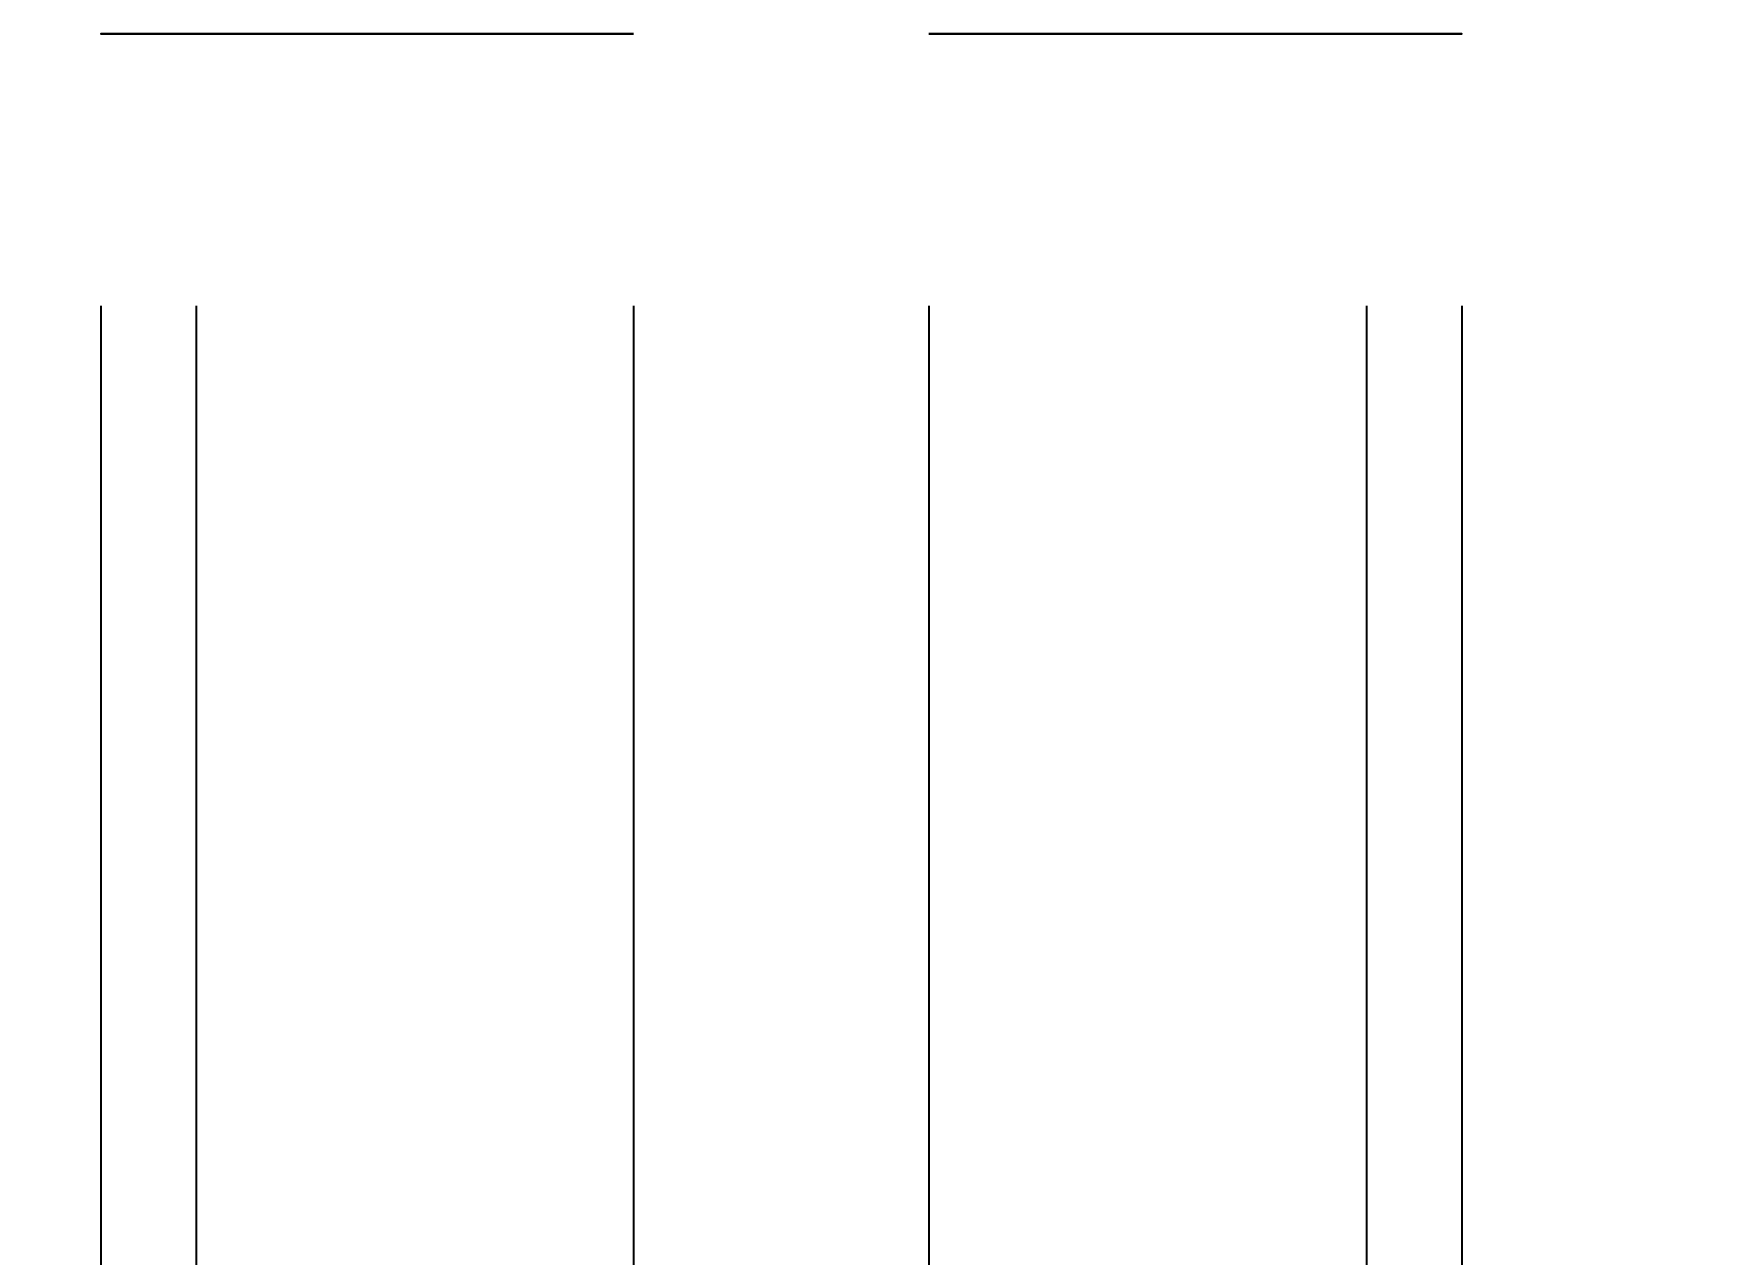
# Model space of a CAD drawing. Header units: millimetres. Extents: x -72 to 173, y -130 to 15.
# Drawn here: x -13.73 to 17.36, y -22.42 to 0 of the extents above; entities that cross this region are included whole.
import ezdxf

# ---------------------------------------------------------------- set-up
doc = ezdxf.new("R2010")
doc.units = ezdxf.units.MM
doc.header["$MEASUREMENT"] = 0
doc.layers.add('图层 01', color=7, linetype='Continuous', true_color=0x000000)
doc.styles.add('Arial Regular', font='arial.ttf')
doc.dimstyles.new('默认值', dxfattribs={"dimscale": 10, "dimtxt": 2.5, "dimasz": 3, "dimexe": 1, "dimexo": 0.5, "dimgap": 0.8, "dimtad": 1, "dimtoh": 1, "dimzin": 1, "dimdsep": 46, "dimtxsty": 'Arial Regular', "dimblk": 'OPEN90', "dimcen": 2.5, "dimadec": 1, "dimazin": 1, "dimtfac": 1, "dimtdec": 4, "dimtix": 1, "dimtofl": 0, "dimtmove": 1, "dimatfit": 3, "dimldrblk": 'OPEN90', "dimfxl": 1, "dimtolj": 1, "dimtzin": 1, "dimarcsym": 0})

# ---------------------------------------------------------------- blocks, each defined once
blk = doc.blocks.new('_Open90')
at = {"color": 0, "linetype": 'ByBlock', "lineweight": -2}
for p, q in [((-0.5, 0.5), (0, 0)), ((0, 0), (-1, 0)), ((0, 0), (-0.5, -0.5))]:
    blk.add_line(p, q, dxfattribs=at)
blk = doc.blocks.new('*D2')
at = {"layer": 'Defpoints', "color": 0}
for p in [(-2.711, 0), (2.711, 0), (2.711, -43.386)]:
    blk.add_point(p, dxfattribs=at)
at = {"layer": '图层 01', "color": 0, "lineweight": -2}
for p, q in [((-2.711, -5), (-2.711, -53.386)), ((2.711, -5), (2.711, -53.386)), ((-32.711, -43.386), (-62.711, -43.386)), ((32.711, -43.386), (143.311, -43.386))]:
    blk.add_line(p, q, dxfattribs=at)
at = {"layer": '图层 01', "color": 0, "lineweight": -2, "xscale": 30, "yscale": 30, "zscale": 30}
blk.add_blockref('_Open90', (-2.711, -43.386), dxfattribs=at)
at = {"layer": '图层 01', "color": 0, "lineweight": -2, "xscale": 30, "yscale": 30, "zscale": 30, "rotation": 180}
blk.add_blockref('_Open90', (2.711, -43.386), dxfattribs=at)
at = {"layer": '图层 01', "color": 0, "insert": (103.011, -22.624), "char_height": 25, "attachment_point": 5, "style": 'Arial Regular'}
blk.add_mtext('\\A1;5.42', dxfattribs=at)
blk = doc.blocks.new('*D3')
at = {"layer": 'Defpoints', "color": 0}
for p in [(-10.75, 0), (10.75, 0), (10.75, -70.568)]:
    blk.add_point(p, dxfattribs=at)
at = {"layer": '图层 01', "color": 0, "lineweight": -2}
for p, q in [((-10.75, -5), (-10.75, -80.568)), ((10.75, -5), (10.75, -80.568)), ((-40.75, -70.568), (-70.75, -70.568)), ((40.75, -70.568), (171.35, -70.568))]:
    blk.add_line(p, q, dxfattribs=at)
at = {"layer": '图层 01', "color": 0, "lineweight": -2, "xscale": 30, "yscale": 30, "zscale": 30}
blk.add_blockref('_Open90', (-10.75, -70.568), dxfattribs=at)
at = {"layer": '图层 01', "color": 0, "lineweight": -2, "xscale": 30, "yscale": 30, "zscale": 30, "rotation": 180}
blk.add_blockref('_Open90', (10.75, -70.568), dxfattribs=at)
at = {"layer": '图层 01', "color": 0, "insert": (121.05, -49.805), "char_height": 25, "attachment_point": 5, "style": 'Arial Regular'}
blk.add_mtext('\\A1;21.50', dxfattribs=at)
blk = doc.blocks.new('*D4')
at = {"layer": 'Defpoints', "color": 0}
for p in [(-12.5, 0), (12.5, 0), (12.5, -115.374)]:
    blk.add_point(p, dxfattribs=at)
at = {"layer": '图层 01', "color": 0, "lineweight": -2}
for p, q in [((-12.5, -5), (-12.5, -125.374)), ((12.5, -5), (12.5, -125.374)), ((-42.5, -115.374), (-72.5, -115.374)), ((42.5, -115.374), (173.1, -115.374))]:
    blk.add_line(p, q, dxfattribs=at)
at = {"layer": '图层 01', "color": 0, "lineweight": -2, "xscale": 30, "yscale": 30, "zscale": 30}
blk.add_blockref('_Open90', (-12.5, -115.374), dxfattribs=at)
at = {"layer": '图层 01', "color": 0, "lineweight": -2, "xscale": 30, "yscale": 30, "zscale": 30, "rotation": 180}
blk.add_blockref('_Open90', (12.5, -115.374), dxfattribs=at)
at = {"layer": '图层 01', "color": 0, "insert": (122.8, -94.612), "char_height": 25, "attachment_point": 5, "style": 'Arial Regular'}
blk.add_mtext('\\A1;25.00', dxfattribs=at)

msp = doc.modelspace()

# ---------------------------------------------------------------- linework, layer by layer
at = {"layer": '图层 01'}
for p, q in [((-12.062, 0, 32.749), (-3.991, 0, 32.749)), ((-3.093, 0, 12.508), (-3.12, 0, 10.213)), ((3.991, 0, 32.749), (12.062, 0, 32.749)), ((8.281, 0, 0.387), (8.281, 0, 2.157)), ((8.281, 0, 3.343), (8.281, 0, 5.113)), ((8.281, 0, 6.137), (8.281, 0, 7.907)), ((8.281, 0, 9.093), (8.281, 0, 10.863)), ((8.281, 0, 11.887), (8.281, 0, 13.657)), ((8.281, 0, 14.843), (8.281, 0, 16.613)), ((8.281, 0, 17.637), (8.281, 0, 19.407)), ((8.281, 0, 20.593), (8.281, 0, 22.363)), ((8.281, 0, 23.387), (8.281, 0, 25.157)), ((8.281, 0, 26.343), (8.281, 0, 28.113)), ((8.281, 0, 29.137), (8.281, 0, 30.907)), ((8.281, 0, 32.093), (8.281, 0, 33.863)), ((8.281, 0, 34.887), (8.281, 0, 36.657)), ((8.281, 0, 37.843), (8.281, 0, 39.613)), ((8.281, 0, 40.637), (8.281, 0, 42.407)), ((8.281, 0, 43.593), (8.281, 0, 45.363)), ((8.281, 0, 46.387), (8.281, 0, 48.157)), ((8.281, 0, 49.343), (8.281, 0, 51.113)), ((8.281, 0, 52.137), (8.281, 0, 53.907)), ((8.281, 0, 55.093), (8.281, 0, 56.863))]:
    msp.add_line(p, q, dxfattribs=at)
at = {"layer": '图层 01', "extrusion": (0, 1, 0)}
for points in [[(3.093, 10.219), (10.75, 8.477)], [(3.093, 6.735), (10.75, 8.477)], [(3.093, 12.508), (10.75, 14.25)], [(3.093, 15.992), (10.75, 14.25)]]:
    msp.add_lwpolyline(points, dxfattribs=at)
at = {"layer": '图层 01'}
for points, knots in [([(-10.803, 0, 56.477), (-12.5, 0, 56.217), (-12.5, 0, 54.5), (-12.5, 0, 52.783), (-10.803, 0, 52.523)], [6.922519, 6.922519, 6.922519, 9.744445, 9.744445, 12.566371, 12.566371, 12.566371]), ([(-10.803, 0, 50.727), (-12.5, 0, 50.467), (-12.5, 0, 48.75), (-12.5, 0, 47.033), (-10.803, 0, 46.773)], [6.922519, 6.922519, 6.922519, 9.744445, 9.744445, 12.566371, 12.566371, 12.566371]), ([(-10.803, 0, 44.977), (-12.5, 0, 44.717), (-12.5, 0, 43), (-12.5, 0, 41.283), (-10.803, 0, 41.023)], [6.922519, 6.922519, 6.922519, 9.744445, 9.744445, 12.566371, 12.566371, 12.566371]), ([(-10.803, 0, 39.227), (-12.5, 0, 38.967), (-12.5, 0, 37.25), (-12.5, 0, 35.533), (-10.803, 0, 35.273)], [6.922519, 6.922519, 6.922519, 9.744445, 9.744445, 12.566371, 12.566371, 12.566371]), ([(-10.803, 0, 33.477), (-12.5, 0, 33.217), (-12.5, 0, 31.5), (-12.5, 0, 29.783), (-10.803, 0, 29.523)], [6.922519, 6.922519, 6.922519, 9.744445, 9.744445, 12.566371, 12.566371, 12.566371]), ([(-10.803, 0, 27.727), (-12.5, 0, 27.467), (-12.5, 0, 25.75), (-12.5, 0, 24.033), (-10.803, 0, 23.773)], [6.922519, 6.922519, 6.922519, 9.744445, 9.744445, 12.566371, 12.566371, 12.566371]), ([(-10.803, 0, 18.023), (-12.5, 0, 18.283), (-12.5, 0, 20), (-12.5, 0, 21.717), (-10.803, 0, 21.977)], [0, 0, 0, 3.434474, 3.434474, 6.868948, 6.868948, 6.868948]), ([(-10.803, 0, 12.273), (-12.5, 0, 12.533), (-12.5, 0, 14.25), (-12.5, 0, 15.967), (-10.803, 0, 16.227)], [0, 0, 0, 3.434474, 3.434474, 6.868948, 6.868948, 6.868948]), ([(-10.803, 0, 10.477), (-12.5, 0, 10.217), (-12.5, 0, 8.5), (-12.5, 0, 6.783), (-10.803, 0, 6.523)], [6.922519, 6.922519, 6.922519, 9.744445, 9.744445, 12.566371, 12.566371, 12.566371]), ([(-10.803, 0, 4.727), (-12.5, 0, 4.467), (-12.5, 0, 2.75), (-12.5, 0, 1.033), (-10.803, 0, 0.773)], [6.922519, 6.922519, 6.922519, 9.744445, 9.744445, 12.566371, 12.566371, 12.566371]), ([(-10.538, 0, 54.253), (-10.75, 0, 54.285), (-10.75, 0, 54.5), (-10.75, 0, 54.715), (-10.538, 0, 54.747)], [0, 0, 0, 0.4293093, 0.4293093, 0.8586185, 0.8586185, 0.8586185]), ([(-10.538, 0, 48.997), (-10.75, 0, 48.965), (-10.75, 0, 48.75), (-10.75, 0, 48.535), (-10.538, 0, 48.503)], [0.8653148, 0.8653148, 0.8653148, 1.2180556, 1.2180556, 1.5707963, 1.5707963, 1.5707963]), ([(-10.538, 0, 42.753), (-10.75, 0, 42.785), (-10.75, 0, 43), (-10.75, 0, 43.215), (-10.538, 0, 43.247)], [0, 0, 0, 0.4293093, 0.4293093, 0.8586185, 0.8586185, 0.8586185]), ([(-10.538, 0, 37.003), (-10.75, 0, 37.035), (-10.75, 0, 37.25), (-10.75, 0, 37.465), (-10.538, 0, 37.497)], [0, 0, 0, 0.4293093, 0.4293093, 0.8586185, 0.8586185, 0.8586185]), ([(-10.538, 0, 31.747), (-10.75, 0, 31.715), (-10.75, 0, 31.5), (-10.75, 0, 31.285), (-10.538, 0, 31.253)], [0.8653148, 0.8653148, 0.8653148, 1.2180556, 1.2180556, 1.5707963, 1.5707963, 1.5707963]), ([(-10.538, 0, 25.997), (-10.75, 0, 25.965), (-10.75, 0, 25.75), (-10.75, 0, 25.535), (-10.538, 0, 25.503)], [0.8653148, 0.8653148, 0.8653148, 1.2180556, 1.2180556, 1.5707963, 1.5707963, 1.5707963]), ([(-10.538, 0, 20.247), (-10.75, 0, 20.215), (-10.75, 0, 20), (-10.75, 0, 19.785), (-10.538, 0, 19.753)], [0.8653148, 0.8653148, 0.8653148, 1.2180556, 1.2180556, 1.5707963, 1.5707963, 1.5707963]), ([(-10.538, 0, 14.497), (-10.75, 0, 14.465), (-10.75, 0, 14.25), (-10.75, 0, 14.035), (-10.538, 0, 14.003)], [0.8653148, 0.8653148, 0.8653148, 1.2180556, 1.2180556, 1.5707963, 1.5707963, 1.5707963]), ([(-10.538, 0, 8.747), (-10.75, 0, 8.715), (-10.75, 0, 8.5), (-10.75, 0, 8.285), (-10.538, 0, 8.253)], [0.8653148, 0.8653148, 0.8653148, 1.2180556, 1.2180556, 1.5707963, 1.5707963, 1.5707963]), ([(-10.538, 0, 2.997), (-10.75, 0, 2.965), (-10.75, 0, 2.75), (-10.75, 0, 2.535), (-10.538, 0, 2.503)], [0.8653148, 0.8653148, 0.8653148, 1.2180556, 1.2180556, 1.5707963, 1.5707963, 1.5707963]), ([(10.538, 0, 43.247), (10.75, 0, 43.215), (10.75, 0, 43), (10.75, 0, 42.785), (10.538, 0, 42.753)], [0, 0, 0, 0.3527407, 0.3527407, 0.7054815, 0.7054815, 0.7054815]), ([(10.538, 0, 37.497), (10.75, 0, 37.465), (10.75, 0, 37.25), (10.75, 0, 37.035), (10.538, 0, 37.003)], [0, 0, 0, 0.3527407, 0.3527407, 0.7054815, 0.7054815, 0.7054815]), ([(10.538, 0, 31.747), (10.75, 0, 31.715), (10.75, 0, 31.5), (10.75, 0, 31.285), (10.538, 0, 31.253)], [0, 0, 0, 0.4293093, 0.4293093, 0.8586185, 0.8586185, 0.8586185]), ([(10.538, 0, 14.497), (10.75, 0, 14.465), (10.75, 0, 14.25), (10.75, 0, 14.035), (10.538, 0, 14.003)], [0, 0, 0, 0.4293093, 0.4293093, 0.8586185, 0.8586185, 0.8586185]), ([(10.538, 0, 8.747), (10.75, 0, 8.715), (10.75, 0, 8.5), (10.75, 0, 8.285), (10.538, 0, 8.253)], [0, 0, 0, 0.4293093, 0.4293093, 0.8586185, 0.8586185, 0.8586185]), ([(10.538, 0, 2.997), (10.75, 0, 2.965), (10.75, 0, 2.75), (10.75, 0, 2.535), (10.538, 0, 2.503)], [0, 0, 0, 0.4293093, 0.4293093, 0.8586185, 0.8586185, 0.8586185]), ([(10.803, 0, 56.477), (12.5, 0, 56.217), (12.5, 0, 54.5), (12.5, 0, 52.783), (10.803, 0, 52.523)], [0, 0, 0, 3.434474, 3.434474, 6.868948, 6.868948, 6.868948]), ([(10.803, 0, 50.727), (12.5, 0, 50.467), (12.5, 0, 48.75), (12.5, 0, 47.033), (10.803, 0, 46.773)], [0, 0, 0, 3.434474, 3.434474, 6.868948, 6.868948, 6.868948]), ([(10.803, 0, 44.977), (12.5, 0, 44.717), (12.5, 0, 43), (12.5, 0, 41.283), (10.803, 0, 41.023)], [0, 0, 0, 3.434474, 3.434474, 6.868948, 6.868948, 6.868948]), ([(10.803, 0, 39.227), (12.5, 0, 38.967), (12.5, 0, 37.25), (12.5, 0, 35.533), (10.803, 0, 35.273)], [0, 0, 0, 3.434474, 3.434474, 6.868948, 6.868948, 6.868948]), ([(10.803, 0, 33.477), (12.5, 0, 33.217), (12.5, 0, 31.5), (12.5, 0, 29.783), (10.803, 0, 29.523)], [0, 0, 0, 3.434474, 3.434474, 6.868948, 6.868948, 6.868948]), ([(10.803, 0, 27.727), (12.5, 0, 27.467), (12.5, 0, 25.75), (12.5, 0, 24.033), (10.803, 0, 23.773)], [0, 0, 0, 3.434474, 3.434474, 6.868948, 6.868948, 6.868948]), ([(10.803, 0, 21.977), (12.5, 0, 21.717), (12.5, 0, 20), (12.5, 0, 18.283), (10.803, 0, 18.023)], [0, 0, 0, 2.821926, 2.821926, 5.643852, 5.643852, 5.643852]), ([(10.803, 0, 16.227), (12.5, 0, 15.967), (12.5, 0, 14.25), (12.5, 0, 12.533), (10.803, 0, 12.273)], [0, 0, 0, 2.821926, 2.821926, 5.643852, 5.643852, 5.643852]), ([(10.803, 0, 10.477), (12.5, 0, 10.217), (12.5, 0, 8.5), (12.5, 0, 6.783), (10.803, 0, 6.523)], [0, 0, 0, 3.434474, 3.434474, 6.868948, 6.868948, 6.868948]), ([(10.803, 0, 4.727), (12.5, 0, 4.467), (12.5, 0, 2.75), (12.5, 0, 1.033), (10.803, 0, 0.773)], [0, 0, 0, 3.434474, 3.434474, 6.868948, 6.868948, 6.868948]), ([(10.538, 0, 54.747), (10.75, 0, 54.715), (10.75, 0, 54.5), (10.75, 0, 54.285), (10.538, 0, 54.253)], [0, 0, 0, 0.3527407, 0.3527407, 0.7054815, 0.7054815, 0.7054815]), ([(10.538, 0, 48.997), (10.75, 0, 48.965), (10.75, 0, 48.75), (10.75, 0, 48.535), (10.538, 0, 48.503)], [0, 0, 0, 0.4293093, 0.4293093, 0.8586185, 0.8586185, 0.8586185]), ([(10.538, 0, 25.997), (10.75, 0, 25.965), (10.75, 0, 25.75), (10.75, 0, 25.535), (10.538, 0, 25.503)], [0, 0, 0, 0.4293093, 0.4293093, 0.8586185, 0.8586185, 0.8586185]), ([(10.538, 0, 20.247), (10.75, 0, 20.215), (10.75, 0, 20), (10.75, 0, 19.785), (10.538, 0, 19.753)], [0, 0, 0, 0.4293093, 0.4293093, 0.8586185, 0.8586185, 0.8586185])]:
    msp.add_rational_spline(points, [1, 0.758703110659, 1, 0.758703110659, 1], degree=2, knots=knots, dxfattribs=at)
for points in [[(-5.751, 0, 57.25), (-8.277, 0, 56.863), (-10.803, 0, 56.477)], [(-5.751, 0, 51.75), (-8.277, 0, 52.137), (-10.803, 0, 52.523)], [(-5.751, 0, 51.5), (-8.277, 0, 51.113), (-10.803, 0, 50.727)], [(-5.751, 0, 46), (-8.277, 0, 46.387), (-10.803, 0, 46.773)], [(-5.751, 0, 45.75), (-8.277, 0, 45.363), (-10.803, 0, 44.977)], [(-5.751, 0, 40.25), (-8.277, 0, 40.637), (-10.803, 0, 41.023)], [(-5.751, 0, 40), (-8.277, 0, 39.613), (-10.803, 0, 39.227)], [(-5.751, 0, 34.5), (-8.277, 0, 34.887), (-10.803, 0, 35.273)], [(-5.751, 0, 34.25), (-8.277, 0, 33.863), (-10.803, 0, 33.477)], [(-5.751, 0, 28.75), (-8.277, 0, 29.137), (-10.803, 0, 29.523)], [(-5.751, 0, 28.5), (-8.277, 0, 28.113), (-10.803, 0, 27.727)], [(-5.751, 0, 23), (-8.277, 0, 23.387), (-10.803, 0, 23.773)], [(-5.751, 0, 22.75), (-8.277, 0, 22.363), (-10.803, 0, 21.977)], [(-5.751, 0, 17.25), (-8.277, 0, 17.637), (-10.803, 0, 18.023)], [(-5.751, 0, 17), (-8.277, 0, 16.613), (-10.803, 0, 16.227)], [(-5.751, 0, 11.5), (-8.277, 0, 11.887), (-10.803, 0, 12.273)], [(-5.751, 0, 11.25), (-8.277, 0, 10.863), (-10.803, 0, 10.477)], [(-5.751, 0, 5.75), (-8.277, 0, 6.137), (-10.803, 0, 6.523)], [(-5.751, 0, 5.5), (-8.277, 0, 5.113), (-10.803, 0, 4.727)], [(-5.751, 0), (-8.277, 0, 0.387), (-10.803, 0, 0.773)], [(-4.001, 0, 55.747), (-7.269, 0, 55.247), (-10.538, 0, 54.747)], [(-4.001, 0, 53.253), (-7.269, 0, 53.753), (-10.538, 0, 54.253)], [(-4.001, 0, 49.997), (-7.269, 0, 49.497), (-10.538, 0, 48.997)], [(-4.001, 0, 47.503), (-7.269, 0, 48.003), (-10.538, 0, 48.503)], [(-4.001, 0, 44.247), (-7.269, 0, 43.747), (-10.538, 0, 43.247)], [(-4.001, 0, 41.753), (-7.269, 0, 42.253), (-10.538, 0, 42.753)], [(-4.001, 0, 38.497), (-7.269, 0, 37.997), (-10.538, 0, 37.497)], [(-4.001, 0, 36.003), (-7.269, 0, 36.503), (-10.538, 0, 37.003)], [(-4.001, 0, 32.747), (-7.269, 0, 32.247), (-10.538, 0, 31.747)], [(-4.001, 0, 30.253), (-7.269, 0, 30.753), (-10.538, 0, 31.253)], [(-4.001, 0, 26.997), (-7.269, 0, 26.497), (-10.538, 0, 25.997)], [(-4.001, 0, 21.247), (-7.269, 0, 20.747), (-10.538, 0, 20.247)], [(-4.001, 0, 18.753), (-7.269, 0, 19.253), (-10.538, 0, 19.753)], [(-4.001, 0, 15.497), (-7.269, 0, 14.997), (-10.538, 0, 14.497)], [(-4.001, 0, 9.747), (-7.269, 0, 9.247), (-10.538, 0, 8.747)], [(-4.001, 0, 3.997), (-7.269, 0, 3.497), (-10.538, 0, 2.997)], [(-4.001, 0, 1.503), (-7.269, 0, 2.003), (-10.538, 0, 2.503)], [(-8, 0, 58.875), (-8, 0, 59.65), (-8, 0, 60.425)], [(-8, 0, -3.175), (-8, 0, -2.4), (-8, 0, -1.625)], [(-8, 0, -3.175), (-5.355, 0, -3.175), (-2.711, 0, -3.175)], [(-5.5, 0, -1.625), (-6.75, 0, -1.625), (-8, 0, -1.625)], [(-8, 0, 58.875), (-6.75, 0, 58.875), (-5.5, 0, 58.875)], [(-5.751, 0, 57.375), (-5.751, 0, 57.312), (-5.751, 0, 57.25)], [(-5.751, 0, 51.75), (-5.751, 0, 51.625), (-5.751, 0, 51.5)], [(-5.751, 0, 46), (-5.751, 0, 45.875), (-5.751, 0, 45.75)], [(-5.751, 0, 40.25), (-5.751, 0, 40.125), (-5.751, 0, 40)], [(-5.751, 0, 34.5), (-5.751, 0, 34.375), (-5.751, 0, 34.25)], [(-5.751, 0, 28.75), (-5.751, 0, 28.625), (-5.751, 0, 28.5)], [(-5.751, 0, 23), (-5.751, 0, 22.875), (-5.751, 0, 22.75)], [(-5.751, 0, 17.25), (-5.751, 0, 17.125), (-5.751, 0, 17)], [(-5.751, 0, 11.5), (-5.751, 0, 11.375), (-5.751, 0, 11.25)], [(-5.751, 0, 5.75), (-5.751, 0, 5.625), (-5.751, 0, 5.5)], [(-5.751, 0, -0.125), (-5.751, 0, -0.062), (-5.751, 0)], [(-5.751, 0, -0.125), (-5.625, 0, -0.125), (-5.5, 0, -0.125)], [(-5.5, 0, 57.375), (-5.625, 0, 57.375), (-5.751, 0, 57.375)], [(-5.5, 0, 57.375), (-5.5, 0, 58.125), (-5.5, 0, 58.875)], [(-5.5, 0, -1.625), (-5.5, 0, -0.875), (-5.5, 0, -0.125)], [(-2.711, 0, 60.425), (-2.711, 0, 58.837), (-2.711, 0, 57.25)], [(-2.711, 0, 51.75), (-2.711, 0, 51.625), (-2.711, 0, 51.5)], [(-2.711, 0, 46), (-2.711, 0, 45.875), (-2.711, 0, 45.75)], [(-2.711, 0, 40.25), (-2.711, 0, 40.125), (-2.711, 0, 40)], [(-2.711, 0, 34.5), (-2.711, 0, 34.375), (-2.711, 0, 34.25)], [(-2.711, 0, 28.75), (-2.711, 0, 28.625), (-2.711, 0, 28.5)], [(-2.711, 0, 23), (-2.711, 0, 22.875), (-2.711, 0, 22.75)], [(-2.711, 0, 17.25), (-2.711, 0, 17.125), (-2.711, 0, 17)], [(-2.711, 0, 11.5), (-2.711, 0, 11.375), (-2.711, 0, 11.25)], [(-2.711, 0, 5.75), (-2.711, 0, 5.625), (-2.711, 0, 5.5)], [(-2.711, 0, -3.175), (-2.711, 0, -1.587), (-2.711, 0)], [(2.711, 0, 57.25), (2.711, 0, 58.837), (2.711, 0, 60.425)], [(2.711, 0, 51.5), (2.711, 0, 51.625), (2.711, 0, 51.75)], [(2.711, 0, 45.75), (2.711, 0, 45.875), (2.711, 0, 46)], [(2.711, 0, 40), (2.711, 0, 40.125), (2.711, 0, 40.25)], [(2.711, 0, 28.5), (2.711, 0, 28.625), (2.711, 0, 28.75)], [(2.711, 0, 22.75), (2.711, 0, 22.875), (2.711, 0, 23)], [(2.711, 0, 17), (2.711, 0, 17.125), (2.711, 0, 17.25)], [(2.711, 0, 11.25), (2.711, 0, 11.375), (2.711, 0, 11.5)], [(2.711, 0, 5.5), (2.711, 0, 5.625), (2.711, 0, 5.75)], [(2.711, 0), (2.711, 0, -1.587), (2.711, 0, -3.175)], [(2.711, 0, -3.175), (5.355, 0, -3.175), (8, 0, -3.175)], [(8, 0, 60.425), (5.355, 0, 60.425), (2.711, 0, 60.425)], [(10.538, 0, 54.747), (7.269, 0, 55.247), (4.001, 0, 55.747)], [(10.538, 0, 48.997), (7.269, 0, 49.497), (4.001, 0, 49.997)], [(10.538, 0, 43.247), (7.269, 0, 43.747), (4.001, 0, 44.247)], [(10.538, 0, 42.753), (7.269, 0, 42.253), (4.001, 0, 41.753)], [(10.538, 0, 37.497), (7.269, 0, 37.997), (4.001, 0, 38.497)], [(10.538, 0, 37.003), (7.269, 0, 36.503), (4.001, 0, 36.003)], [(10.538, 0, 31.747), (7.269, 0, 32.247), (4.001, 0, 32.747)], [(10.538, 0, 31.253), (7.269, 0, 30.753), (4.001, 0, 30.253)], [(10.538, 0, 25.997), (7.269, 0, 26.497), (4.001, 0, 26.997)], [(10.538, 0, 25.503), (7.269, 0, 25.003), (4.001, 0, 24.503)], [(10.538, 0, 20.247), (7.269, 0, 20.747), (4.001, 0, 21.247)], [(10.538, 0, 19.753), (7.269, 0, 19.253), (4.001, 0, 18.753)], [(10.538, 0, 14.497), (7.269, 0, 14.997), (4.001, 0, 15.497)], [(10.538, 0, 14.003), (7.269, 0, 13.503), (4.001, 0, 13.003)], [(10.538, 0, 8.253), (7.269, 0, 7.753), (4.001, 0, 7.253)], [(10.538, 0, 2.503), (7.269, 0, 2.003), (4.001, 0, 1.503)], [(5.5, 0, 58.875), (5.5, 0, 58.125), (5.5, 0, 57.375)], [(5.5, 0, -0.125), (5.5, 0, -0.875), (5.5, 0, -1.625)], [(5.5, 0, -0.125), (5.625, 0, -0.125), (5.751, 0, -0.125)], [(5.751, 0, 57.375), (5.625, 0, 57.375), (5.5, 0, 57.375)], [(8, 0, -1.625), (6.75, 0, -1.625), (5.5, 0, -1.625)], [(5.5, 0, 58.875), (6.75, 0, 58.875), (8, 0, 58.875)], [(5.751, 0, 57.25), (5.751, 0, 57.312), (5.751, 0, 57.375)], [(10.803, 0, 56.477), (8.277, 0, 56.863), (5.751, 0, 57.25)], [(10.803, 0, 52.523), (8.277, 0, 52.137), (5.751, 0, 51.75)], [(5.751, 0, 51.5), (5.751, 0, 51.625), (5.751, 0, 51.75)], [(10.803, 0, 50.727), (8.277, 0, 51.113), (5.751, 0, 51.5)], [(10.803, 0, 46.773), (8.277, 0, 46.387), (5.751, 0, 46)], [(5.751, 0, 45.75), (5.751, 0, 45.875), (5.751, 0, 46)], [(10.803, 0, 44.977), (8.277, 0, 45.363), (5.751, 0, 45.75)], [(10.803, 0, 41.023), (8.277, 0, 40.637), (5.751, 0, 40.25)], [(5.751, 0, 40), (5.751, 0, 40.125), (5.751, 0, 40.25)], [(10.803, 0, 39.227), (8.277, 0, 39.613), (5.751, 0, 40)], [(10.803, 0, 35.273), (8.277, 0, 34.887), (5.751, 0, 34.5)], [(5.751, 0, 34.25), (5.751, 0, 34.375), (5.751, 0, 34.5)], [(10.803, 0, 33.477), (8.277, 0, 33.863), (5.751, 0, 34.25)], [(10.803, 0, 29.523), (8.277, 0, 29.137), (5.751, 0, 28.75)], [(5.751, 0, 28.5), (5.751, 0, 28.625), (5.751, 0, 28.75)], [(10.803, 0, 27.727), (8.277, 0, 28.113), (5.751, 0, 28.5)], [(10.803, 0, 23.773), (8.277, 0, 23.387), (5.751, 0, 23)], [(5.751, 0, 22.75), (5.751, 0, 22.875), (5.751, 0, 23)], [(10.803, 0, 21.977), (8.277, 0, 22.363), (5.751, 0, 22.75)], [(10.803, 0, 18.023), (8.277, 0, 17.637), (5.751, 0, 17.25)], [(5.751, 0, 17), (5.751, 0, 17.125), (5.751, 0, 17.25)], [(10.803, 0, 16.227), (8.277, 0, 16.613), (5.751, 0, 17)], [(10.803, 0, 12.273), (8.277, 0, 11.887), (5.751, 0, 11.5)], [(5.751, 0, 11.25), (5.751, 0, 11.375), (5.751, 0, 11.5)], [(10.803, 0, 10.477), (8.277, 0, 10.863), (5.751, 0, 11.25)], [(10.803, 0, 6.523), (8.277, 0, 6.137), (5.751, 0, 5.75)], [(5.751, 0, 5.5), (5.751, 0, 5.625), (5.751, 0, 5.75)], [(10.803, 0, 4.727), (8.277, 0, 5.113), (5.751, 0, 5.5)], [(5.751, 0), (5.751, 0, -0.062), (5.751, 0, -0.125)], [(10.803, 0, 0.773), (8.277, 0, 0.387), (5.751, 0)], [(8, 0, 60.425), (8, 0, 59.65), (8, 0, 58.875)], [(8, 0, -1.625), (8, 0, -2.4), (8, 0, -3.175)], [(-4.001, 0, 24.503), (-7.269, 0, 25.003), (-10.538, 0, 25.503)], [(-4.001, 0, 13.003), (-7.269, 0, 13.503), (-10.538, 0, 14.003)], [(-4.001, 0, 7.253), (-7.269, 0, 7.753), (-10.538, 0, 8.253)], [(-2.711, 0, 60.425), (-5.355, 0, 60.425), (-8, 0, 60.425)], [(2.711, 0, 34.25), (2.711, 0, 34.375), (2.711, 0, 34.5)], [(10.538, 0, 54.253), (7.269, 0, 53.753), (4.001, 0, 53.253)], [(10.538, 0, 48.503), (7.269, 0, 48.003), (4.001, 0, 47.503)], [(10.538, 0, 8.747), (7.269, 0, 9.247), (4.001, 0, 9.747)], [(10.538, 0, 2.997), (7.269, 0, 3.497), (4.001, 0, 3.997)]]:
    msp.add_open_spline(points, degree=2, dxfattribs=at)
for points in [[(-2.711, 0, 57.25), (-2.711, 0, 55.945), (-4.001, 0, 55.747)], [(-4.001, 0, 53.253), (-2.711, 0, 53.055), (-2.711, 0, 51.75)], [(-2.711, 0, 51.5), (-2.711, 0, 50.195), (-4.001, 0, 49.997)], [(-4.001, 0, 47.503), (-2.711, 0, 47.305), (-2.711, 0, 46)], [(-2.711, 0, 45.75), (-2.711, 0, 44.445), (-4.001, 0, 44.247)], [(-4.001, 0, 41.753), (-2.711, 0, 41.555), (-2.711, 0, 40.25)], [(-2.711, 0, 40), (-2.711, 0, 38.695), (-4.001, 0, 38.497)], [(-2.711, 0, 34.5), (-2.711, 0, 35.805), (-4.001, 0, 36.003)], [(-2.711, 0, 34.25), (-2.711, 0, 32.945), (-4.001, 0, 32.747)], [(-2.711, 0, 28.5), (-2.711, 0, 27.195), (-4.001, 0, 26.997)], [(-2.711, 0, 22.75), (-2.711, 0, 21.445), (-4.001, 0, 21.247)], [(-2.711, 0, 17), (-2.711, 0, 15.695), (-4.001, 0, 15.497)], [(-2.711, 0, 11.25), (-2.711, 0, 9.945), (-4.001, 0, 9.747)], [(-2.711, 0, 5.5), (-2.711, 0, 4.195), (-4.001, 0, 3.997)], [(2.711, 0, 57.25), (2.711, 0, 55.945), (4.001, 0, 55.747)], [(2.711, 0, 51.75), (2.711, 0, 53.055), (4.001, 0, 53.253)], [(2.711, 0, 51.5), (2.711, 0, 50.195), (4.001, 0, 49.997)], [(2.711, 0, 46), (2.711, 0, 47.305), (4.001, 0, 47.503)], [(2.711, 0, 45.75), (2.711, 0, 44.445), (4.001, 0, 44.247)], [(2.711, 0, 40.25), (2.711, 0, 41.555), (4.001, 0, 41.753)], [(2.711, 0, 40), (2.711, 0, 38.695), (4.001, 0, 38.497)], [(2.711, 0, 34.25), (2.711, 0, 32.945), (4.001, 0, 32.747)], [(2.711, 0, 28.75), (2.711, 0, 30.055), (4.001, 0, 30.253)], [(2.711, 0, 28.5), (2.711, 0, 27.195), (4.001, 0, 26.997)], [(2.711, 0, 23), (2.711, 0, 24.305), (4.001, 0, 24.503)], [(2.711, 0, 22.75), (2.711, 0, 21.445), (4.001, 0, 21.247)], [(2.711, 0, 17.25), (2.711, 0, 18.555), (4.001, 0, 18.753)], [(4.001, 0, 15.497), (2.711, 0, 15.695), (2.711, 0, 17)], [(2.711, 0, 11.5), (2.711, 0, 12.805), (4.001, 0, 13.003)], [(2.711, 0, 5.75), (2.711, 0, 7.055), (4.001, 0, 7.253)], [(4.001, 0, 1.503), (2.711, 0, 1.305), (2.711, 0)], [(-2.711, 0, 28.75), (-2.711, 0, 30.055), (-4.001, 0, 30.253)], [(-4.001, 0, 24.503), (-2.711, 0, 24.305), (-2.711, 0, 23)], [(-4.001, 0, 18.753), (-2.711, 0, 18.555), (-2.711, 0, 17.25)], [(-4.001, 0, 13.003), (-2.711, 0, 12.805), (-2.711, 0, 11.5)], [(-2.711, 0, 5.75), (-2.711, 0, 7.055), (-4.001, 0, 7.253)], [(-2.711, 0), (-2.711, 0, 1.305), (-4.001, 0, 1.503)], [(2.711, 0, 34.5), (2.711, 0, 35.805), (4.001, 0, 36.003)], [(2.711, 0, 11.25), (2.711, 0, 9.945), (4.001, 0, 9.747)], [(4.001, 0, 3.997), (2.711, 0, 4.195), (2.711, 0, 5.5)]]:
    msp.add_rational_spline(points, [1, 0.758703110659, 1], degree=2, dxfattribs=at)

# ---------------------------------------------------------------- dimensions: what is measured, and where the dimension line sits
for base, p1, p2, picture, middle in [((10.75, -70.568, 14.25), (-10.75, 0, 14.25), (10.75, 0, 14.25), '*D3', (121.05, -49.805, 14.25)), ((2.711, -43.386, 17), (-2.711, 0, 17), (2.711, 0, 17), '*D2', (103.011, -22.624, 17)), ((12.5, -115.374, 14.25), (-12.5, 0, 14.25), (12.5, 0, 14.25), '*D4', (122.8, -94.612, 14.25))]:
    dim = msp.add_linear_dim(base=base, p1=p1, p2=p2, dimstyle='默认值', override={"dimscale": 10, "dimtxt": 2.5, "dimasz": 3, "dimexe": 1, "dimexo": 0.5, "dimgap": 0.8, "dimtad": 1, "dimtih": 0, "dimdec": 2, "dimzin": 1, "dimtxsty": 'Arial Regular', "dimblk": 'Open90', "dimsah": 0, "dimcen": 2.5, "dimadec": 1, "dimazin": 1, "dimtix": 0, "dimtmove": 0, "dimtzin": 1}, dxfattribs=at)
    dim.commit()
    dim.dimension.update_dxf_attribs({"geometry": picture, "text_midpoint": middle})

doc.saveas('drawing.dxf')
